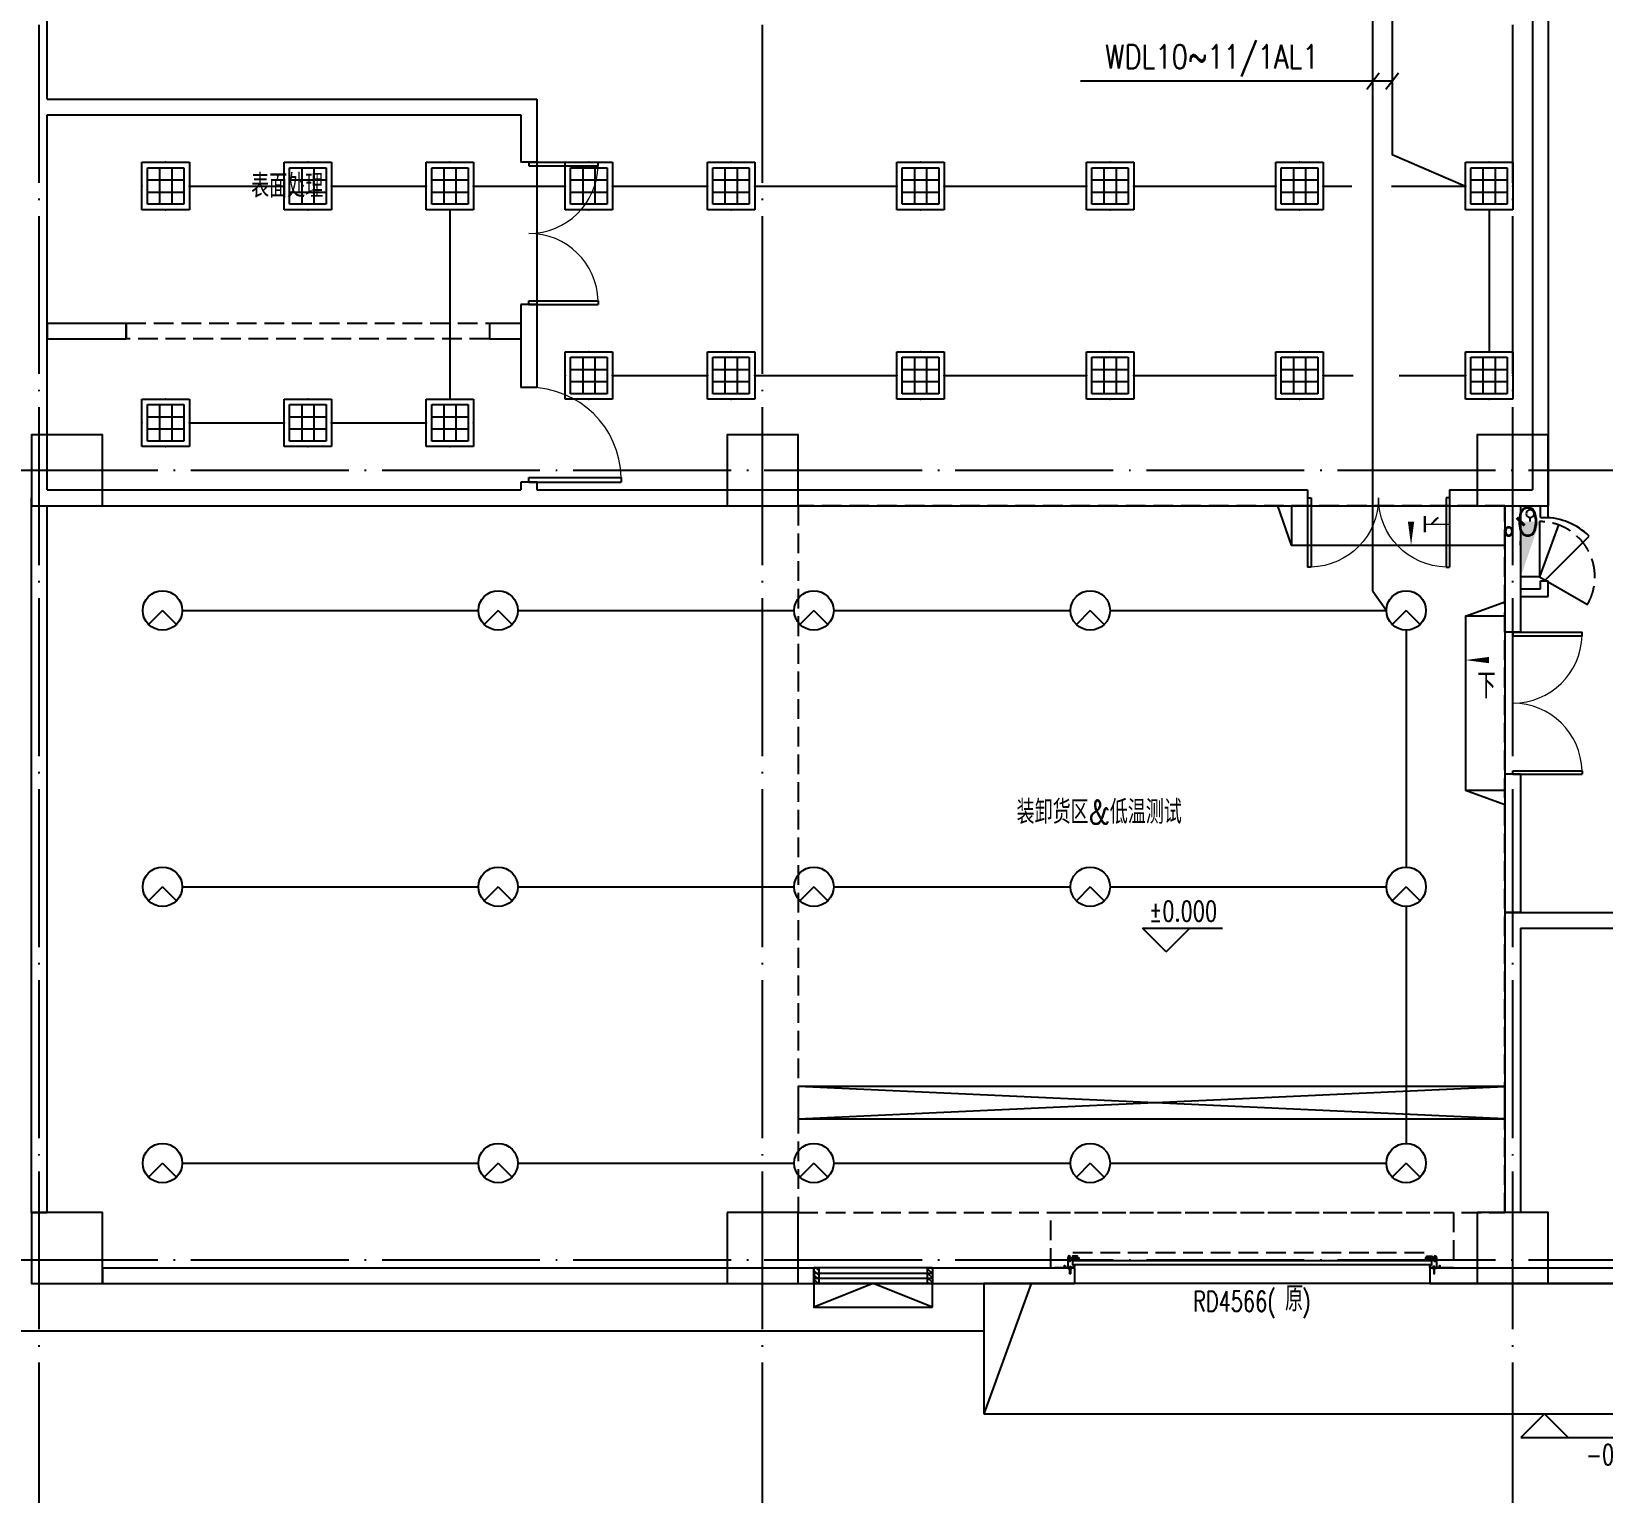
# Model space of a CAD drawing. Extents: x -621157 to 1764546, y -106808 to 741893.
# Drawn here: x 238240 to 258137, y -2948 to 15558 of the extents above; entities that cross this region are included whole.
import ezdxf
from ezdxf.enums import TextEntityAlignment as Align

# ---------------------------------------------------------------- set-up
doc = ezdxf.new("R2010")
doc.units = 0
doc.header["$LTSCALE"] = 1000
doc.header["$MEASUREMENT"] = 0
doc.linetypes.add('XREF-A-101-平面图_t3$0$DASH', pattern=[0.35, 0.25, -0.1])
doc.linetypes.add('XREF-A-101-平面图_t3$0$DOTE', pattern=[2.42, 2, -0.2, 0.02, -0.2])
for name, color, linetype in [('0-底图', 7, 'Continuous'), ('A-吊顶图及精装修区域', 7, 'Continuous'), ('EQUIP-照明', 3, 'Continuous'), ('SIG_TEXT', 2, 'Continuous'), ('TEL_TEXT', 7, 'Continuous'), ('WIRE-照明', 4, 'Continuous'), ('XREF-A-101-平面图_t3$0$A-COLUMN', 8, 'Continuous'), ('XREF-A-101-平面图_t3$0$A-DIM_ELEV', 8, 'Continuous'), ('XREF-A-101-平面图_t3$0$A-DOTE', 8, 'Continuous'), ('XREF-A-101-平面图_t3$0$A-GROUND', 8, 'Continuous'), ('XREF-A-101-平面图_t3$0$A-LEAD-AROW', 8, 'Continuous'), ('XREF-A-101-平面图_t3$0$A-ROOM-CH', 8, 'Continuous'), ('XREF-A-101-平面图_t3$0$A-SEE', 8, 'Continuous'), ('XREF-A-101-平面图_t3$0$A-WALL', 8, 'Continuous'), ('XREF-A-101-平面图_t3$0$A-WALL-FILL', 8, 'Continuous'), ('XREF-A-101-平面图_t3$0$A-WINDOW', 8, 'Continuous'), ('XREF-A-101-平面图_t3$0$A-开启符号', 8, 'Continuous'), ('XREF-A-101-平面图_t3$0$GROUND', 8, 'Continuous'), ('XREF-A-101-平面图_t3$0$I-WALL-GYPSUM', 8, 'Continuous'), ('XREF-A-101-平面图_t3$0$P-EQUIPMENT', 8, 'Continuous'), ('XREF-A-101-平面图_t3$0$win-kq', 8, 'Continuous'), ('XREF-A-101-平面图_t3$0$WINDOW_TEXT', 8, 'Continuous'), ('XREF-A-101-平面图_t3$0$水-尺寸', 8, 'Continuous'), ('设备-照明', 3, 'Continuous')]:
    doc.layers.add(name, color=color, linetype=linetype)
doc.styles.add('_TCH_LABEL', font='COMPLEX', dxfattribs={"bigfont": 'GBCBIG'})
doc.styles.add('_TEL_DIM', font='SIMPLEX', dxfattribs={"width": 0.8, "height": 3.5, "bigfont": 'HZTXT'})
doc.styles.add('DIM_FONT', font='ROMANS', dxfattribs={"width": 0.8, "bigfont": 'HZDXC'})
doc.styles.get("Standard").update_dxf_attribs({"font": 'romans.shx', "bigfont": 'HZDXC.SHX'})
doc.styles.add('XREF-A-101-平面图_t3$0$-HZDXCROMANS', font='ROMANS.shx', dxfattribs={"bigfont": 'HZDXC.shx'})
doc.styles.add('XREF-A-101-平面图_t3$0$A-STANDARD', font='SIMPLEX', dxfattribs={"bigfont": 'GBCBIG'})
doc.styles.add('XREF-A-101-平面图_t3$0$A-WIN-LABEL', font='SIMPLEX', dxfattribs={"bigfont": 'GBCBIG'})
doc.linetypes.add('Ground', pattern='A,0.75,-0.125,[135,sr.shx,S=0.1,R=0,X=-0.15,Y=0],0.125,-0.125', length=1.125)
doc.dimstyles.get("Standard").update_dxf_attribs({"dimscale": 100, "dimtxt": 3.5, "dimasz": 1, "dimexe": 2.5, "dimexo": 3, "dimgap": 1.5, "dimtad": 1, "dimdec": 0, "dimzin": 0, "dimdsep": 46, "dimtxsty": 'Standard', "dimblk": 'ARCHTICK', "dimcen": 0.09, "dimadec": 0, "dimazin": 0, "dimtfac": 1, "dimtdec": 0, "dimtix": 1, "dimtmove": 2, "dimatfit": 3, "dimfxl": 0, "dimtolj": 1, "dimtzin": 0, "dimarcsym": 0})

# ---------------------------------------------------------------- blocks, each defined once
blk = doc.blocks.new('XREF-A-101-平面图_t3$0$轴网')
at = {"layer": 'XREF-A-101-平面图_t3$0$A-DOTE', "linetype": 'XREF-A-101-平面图_t3$0$DOTE'}
for p, q in [((38340, -3300), (38340, 43300)), ((47500, -3300), (47500, 43300)), ((57000, -3300), (57000, 43300)), ((-3300, 10000), (69800, 10000)), ((-3300, 0), (69800, 0))]:
    blk.add_line(p, q, dxfattribs=at)
blk = doc.blocks.new('XREF-A-101-平面图_t3$0$ROOM')
at = {"layer": 'XREF-A-101-平面图_t3$0$A-ROOM-CH', "style": 'XREF-A-101-平面图_t3$0$-HZDXCROMANS', "width": 0.6}
for tag, p in [('中文房间名称', (0, -1000)), ('英文房间名称', (0, -1500))]:
    blk.add_attdef(tag, text='', height=300, dxfattribs=at).set_placement(p, align=Align.CENTER)
blk = doc.blocks.new('XREF-A-101-平面图_t3$0$柱网1F')
at = {"layer": 'XREF-A-101-平面图_t3$0$A-COLUMN'}
for points in [[(38240, -30450), (39140, -30450), (39140, -29550), (38240, -29550)], [(47050, -30450), (47950, -30450), (47950, -29550), (47050, -29550)], [(56550, -30450), (57450, -30450), (57450, -29550), (56550, -29550)], [(38240, -39400), (38240, -40300), (39140, -40300), (39140, -39400)], [(47050, -39400), (47050, -40300), (47950, -40300), (47950, -39400)], [(56550, -39400), (56550, -40300), (57450, -40300), (57450, -39400)]]:
    blk.add_lwpolyline(points, close=True, dxfattribs=at)
blk = doc.blocks.new('XREF-A-101-平面图_t3$0$TYHGDGV(28)')
at = {"color": 0, "linetype": 'XREF-A-101-平面图_t3$0$DASH', "extrusion": (0, 0, -1)}
blk.add_line((81729, 11046), (86274, 11046), dxfattribs=at)
at = {"layer": 'XREF-A-101-平面图_t3$0$win-kq'}
for p, q in [((81697, 11318), (81694, 11314)), ((81697, 11318), (81701, 11314)), ((86306, 11318), (86302, 11314)), ((86306, 11318), (86309, 11314)), ((81698, 11127), (81727, 11127)), ((81698, 11111), (81727, 11111)), ((81727, 11140), (81791, 11140)), ((81727, 11130), (81791, 11130)), ((81727, 11107), (81791, 11107)), ((86276, 11140), (86212, 11140)), ((86276, 11130), (86212, 11130)), ((86276, 11107), (86212, 11107)), ((86305, 11127), (86276, 11127)), ((86305, 11111), (86276, 11111))]:
    blk.add_line(p, q, dxfattribs=at)
at = {"layer": 'XREF-A-101-平面图_t3$0$win-kq', "linetype": 'XREF-A-101-平面图_t3$0$DASH'}
blk.add_line((86252, 11238), (86492, 11238), dxfattribs=at)
blk.add_lwpolyline([(81752, 11238), (81452, 11238), (81452, 10538), (86552, 10538), (86552, 11238), (86252, 11238)], dxfattribs=at)
at = {"layer": 'XREF-A-101-平面图_t3$0$win-kq'}
for points in [[(81634, 11210), (81634, 11221, 1), (81627, 11221), (81627, 11210), (81627, 11232, -0.414214), (81632, 11238), (81746, 11238, -0.414214), (81752, 11232), (81752, 11214), (81752, 11221, 1), (81741, 11221), (81741, 11214)], [(86369, 11210), (86369, 11221, -1), (86377, 11221), (86377, 11210), (86377, 11232, 0.414214), (86371, 11238), (86257, 11238, 0.414214), (86252, 11232), (86252, 11214), (86252, 11221, -1), (86262, 11221), (86262, 11214)]]:
    blk.add_lwpolyline(points, format="xyb", dxfattribs=at)
for points in [[(81699, 11101), (81693, 11092), (81686, 11088), (81684, 11088), (81676, 11092), (81668, 11115), (81668, 11156), (81698, 11156), (81698, 11146), (81698, 11156), (81668, 11156), (81668, 11238)], [(81720, 11248), (81673, 11238)], [(81720, 11238), (81673, 11248)], [(81694, 11314), (81694, 11238), (81701, 11238), (81701, 11314)], [(81727, 11203), (81727, 11200), (81731, 11197), (81731, 11152), (81727, 11150), (81727, 11146), (86276, 11146), (86276, 11150), (86272, 11152), (86272, 11197), (86276, 11200), (86276, 11203), (81727, 11203)], [(81791, 11146), (81791, 11090), (81727, 11090), (81727, 11146)], [(81746, 11221), (81746, 11212), (81752, 11212), (81752, 11205), (81741, 11205), (81741, 11212), (81746, 11212), (81746, 11221)], [(86212, 11146), (86212, 11090), (86276, 11090), (86276, 11146)], [(86257, 11221), (86257, 11212), (86252, 11212), (86252, 11205), (86262, 11205), (86262, 11212), (86257, 11212), (86257, 11221)], [(86331, 11248), (86283, 11238)], [(86331, 11238), (86283, 11248)], [(86309, 11314), (86309, 11238), (86302, 11238), (86302, 11314)], [(86304, 11101), (86310, 11092), (86317, 11088), (86320, 11088), (86327, 11092), (86336, 11115), (86336, 11156), (86306, 11156), (86306, 11146), (86306, 11156), (86336, 11156), (86336, 11238)], [(81678, 11106), (81674, 11106), (81674, 11131), (81678, 11131)], [(81692, 11107), (81698, 11107), (81698, 11130), (81692, 11130)], [(81791, 11111), (81806, 11111), (81806, 11127), (81791, 11127)], [(86212, 11111), (86198, 11111), (86198, 11127), (86212, 11127)], [(86311, 11107), (86305, 11107), (86305, 11130), (86311, 11130)], [(86326, 11106), (86329, 11106), (86329, 11131), (86326, 11131)]]:
    blk.add_lwpolyline(points, dxfattribs=at)
for points in [[(81720, 11248), (81720, 11238), (81673, 11238), (81673, 11248)], [(81677, 11233), (81718, 11233), (81718, 11238), (81677, 11238)], [(81687, 11233), (81709, 11233), (81709, 11230), (81687, 11230)], [(81688, 11223), (81707, 11223), (81707, 11230), (81688, 11230)], [(86283, 11248), (86283, 11238), (86331, 11238), (86331, 11248)], [(86326, 11233), (86285, 11233), (86285, 11238), (86326, 11238)], [(86317, 11233), (86295, 11233), (86295, 11230), (86317, 11230)], [(86315, 11223), (86296, 11223), (86296, 11230), (86315, 11230)]]:
    blk.add_lwpolyline(points, close=True, dxfattribs=at)
for points in [[(81678, 11098), (81678, 11139, -1), (81692, 11139), (81692, 11098, -1)], [(86326, 11098), (86326, 11139, 1), (86311, 11139), (86311, 11098, 1)]]:
    blk.add_lwpolyline(points, format="xyb", close=True, dxfattribs=at)
blk = doc.blocks.new('_ArchTick')
at = {"color": 0, "linetype": 'ByBlock', "const_width": 0.4}
blk.add_lwpolyline([(-0.5, -0.5), (0.5, 0.5)], dxfattribs=at)
blk = doc.blocks.new('*D25423')
at = {"layer": 'Defpoints', "color": 0}
blk.add_point((0, 0), dxfattribs=at)
blk.add_point((0, 0), dxfattribs=at)
blk.add_point((0, 0), dxfattribs=at)
blk.add_point((0, 0), dxfattribs=at)
at = {"layer": 'XREF-A-101-平面图_t3$0$水-尺寸', "color": 0, "linetype": 'ByBlock', "lineweight": -2}
blk.add_line((0, 300), (0, 250), dxfattribs=at)
blk.add_line((0, 300), (0, 250), dxfattribs=at)
blk.add_arc((0, 0), 0, 180, 180, dxfattribs=at)
at = {"layer": 'XREF-A-101-平面图_t3$0$水-尺寸', "color": 0, "linetype": 'ByBlock', "lineweight": -2, "xscale": 100, "yscale": 100, "zscale": 100}
for rotation in [90, 90.00000000000001]:
    blk.add_blockref('_ArchTick', (0, 0), dxfattribs=dict(at, rotation=rotation))
at = {"layer": 'XREF-A-101-平面图_t3$0$水-尺寸', "color": 0, "insert": (0, 0), "char_height": 350, "attachment_point": 5}
blk.add_mtext('\\A1;0%%d', dxfattribs=at)
blk = doc.blocks.new('XREF-A-101-平面图_t3$0$G$C869EB286')
at = {"layer": 'XREF-A-101-平面图_t3$0$A-WINDOW'}
h = blk.add_hatch(dxfattribs=at)
h.set_pattern_fill('ANSI31', color=256, scale=25)
h.set_pattern_definition([(45, (-143.957, -89940), (-28.0633, 28.0633), [])])
h.paths.add_polyline_path([(0, 60), (200, 60), (200, 0), (0, 0)])
blk.add_lwpolyline([(0, 60), (200, 60), (200, 0), (0, 0)], close=True, dxfattribs=at)
blk = doc.blocks.new('XREF-A-101-平面图_t3$0$DOOR2DLIB$SYSLIB$00000108')
at = {"color": 0}
for p, q in [((-0.5, 0), (-0.5, 0.4875)), ((-0.475, 0.4875), (-0.5, 0.4875)), ((-0.475, 0), (-0.475, 0.4875)), ((0.475, 0), (0.475, 0.4875)), ((0.475, 0.4875), (0.5, 0.4875)), ((0.5, 0), (0.5, 0.4875)), ((-0.5, 0), (-0.475, 0)), ((0.5, 0), (0.475, 0))]:
    blk.add_line(p, q, dxfattribs=at)
at = {"color": 0, "lineweight": 13}
for centre, start, end in [((-0.4875, 0), 0, 88.53072), ((0.4875, 0), 91.46928, 180)]:
    blk.add_arc(centre, 0.4875, start, end, dxfattribs=at)
blk = doc.blocks.new('XREF-A-101-平面图_t3$0$WINDOW2DLIB$SYSLIB$00000001')
at = {"color": 0}
for points in [[(-0.5, 0.5), (-0.5, -0.5)], [(-0.5, 0.5), (0.5, 0.5)], [(0.5, -0.5), (0.5, 0.5)], [(0.5, 0.167), (-0.5, 0.167)], [(0.5, -0.167), (-0.5, -0.167)], [(-0.5, -0.5), (0.5, -0.5)]]:
    blk.add_lwpolyline(points, dxfattribs=at)
blk = doc.blocks.new('XREF-A-101-平面图_t3$0$DOOR2DLIB$SYSLIB$00000107')
at = {"color": 0}
for p, q in [((0.45, 0.975), (0.5, 0.975)), ((0.45, 0), (0.45, 0.975)), ((0.5, 0), (0.5, 0.975)), ((0.5, 0), (0.45, 0))]:
    blk.add_line(p, q, dxfattribs=at)
at = {"color": 0, "lineweight": 13}
blk.add_arc((0.475, 0), 0.975, 91.4693, 180, dxfattribs=at)
blk = doc.blocks.new('XREF-A-101-平面图_t3$0$DOOR2DLIB$SYSLIB$00000101')
at = {"color": 0}
blk.add_line((0.5, 0), (-0.207, 0.707), dxfattribs=at)
blk.add_arc((0.5, 0), 1, 135, 180, dxfattribs=at)
blk = doc.blocks.new('HC002569125682')
at = {"layer": 'EQUIP-照明', "color": 0}
for q in [(-1.77, -1.77), (1.77, -1.77)]:
    blk.add_line((0, 0), q, dxfattribs=at)
blk.add_circle((0, 0), 2.5, dxfattribs=at)
at = {"color": 0, "width": 0.7}
blk.add_attdef('PSFHATT', (2.52, -2.5), '', height=0.025, dxfattribs=at)
at = {"layer": 'EQUIP-照明', "color": 0, "style": '_TCH_LABEL', "flags": 9}
blk.add_attdef('A', (0, 0), '', height=0.0001, dxfattribs=at)
blk = doc.blocks.new('$equip$00001153')
for p, q in [((-0.5, 0.5), (0.5, 0.5)), ((-0.5, -0.5), (-0.5, 0.5)), ((-0.385, 0.385), (0.385, 0.385)), ((-0.385, -0.385), (-0.385, 0.385)), ((-0.129, 0.385), (-0.129, -0.385)), ((0.128, 0.385), (0.128, -0.385)), ((0.385, 0.385), (0.385, -0.385)), ((0.5, 0.5), (0.5, -0.5)), ((-0.385, 0.128), (0.385, 0.128)), ((-0.385, -0.129), (0.385, -0.129)), ((0.5, -0.5), (-0.5, -0.5)), ((0.385, -0.385), (-0.385, -0.385))]:
    blk.add_line(p, q)
for p in [(0, 0.5), (-0.5, 0), (0.5, 0), (0, -0.5)]:
    blk.add_point(p)
at = {"layer": 'TEL_TEXT', "style": '_TEL_DIM', "flags": 1}
blk.add_attdef('A', text='', height=0.00002, dxfattribs=at).set_placement((0, 0), align=Align.MIDDLE_CENTER)
blk = doc.blocks.new('G$C47A28A43')
at = {"layer": 'EQUIP-照明', "xscale": 600.000000002794, "yscale": 600.0000000027358, "zscale": 600.0000000027285}
for p in [(39940, -26400), (41740, -26400), (43540, -26400), (45300, -26400), (47100, -26400), (49500, -26400), (51900, -26400), (54300, -26400), (56700, -26400), (45300, -28800), (47100, -28800), (49500, -28800), (51900, -28800), (54300, -28800), (56700, -28800), (39940, -29400), (41740, -29400), (43540, -29400)]:
    blk.add_blockref('$equip$00001153', p, dxfattribs=at)
blk = doc.blocks.new('XREF-A-101-平面图_t3$0$单出口消火栓新')
for p, q in [((-240, 700), (-846.2, 1050)), ((-479.4, 42.2), (-240, 700)), ((-240, 0), (-240, 700)), ((-240, 700), (0, 700))]:
    blk.add_line(p, q)
at = {"color": 0, "linetype": 'XREF-A-101-平面图_t3$0$DASH'}
blk.add_arc((-240, 700), 700, 150, 270, dxfattribs=at)
blk.add_solid([(-240, 0), (0, 0), (0, 700)])
at = {"layer": 'XREF-A-101-平面图_t3$0$水-尺寸', "linetype": 'ByBlock'}
dim = blk.add_angular_dim_3p(base=(0, 0), center=(0, 0), p1=(0, 0), p2=(0, 0), dimstyle='Standard', dxfattribs=at)
dim.commit()
dim.dimension.update_dxf_attribs({"geometry": '*D25423', "text_midpoint": (0, 0)})
blk = doc.blocks.new('*U25256')
at = {"layer": 'XREF-A-101-平面图_t3$0$P-EQUIPMENT', "color": 10}
blk.add_line((0, 120), (50, 120), dxfattribs=at)
at = {"layer": 'XREF-A-101-平面图_t3$0$P-EQUIPMENT'}
blk.add_circle((100, 120), 50, dxfattribs=at)
at = {"layer": 'XREF-A-101-平面图_t3$0$P-EQUIPMENT', "xscale": -1, "rotation": 90}
blk.add_blockref('XREF-A-101-平面图_t3$0$单出口消火栓新', (0, 0), dxfattribs=at)
blk = doc.blocks.new('XREF-A-101-平面图_t3$0$G$C156FCA62')
at = {"layer": 'XREF-A-101-平面图_t3$0$P-EQUIPMENT', "xscale": -1, "rotation": 270}
blk.add_blockref('*U25256', (57100, 9350), dxfattribs=at)
blk = doc.blocks.new('*U25374')
at = {"layer": 'XREF-A-101-平面图_t3$0$P-EQUIPMENT', "color": 10}
blk.add_line((0, 120), (50, 120), dxfattribs=at)
at = {"layer": 'XREF-A-101-平面图_t3$0$P-EQUIPMENT'}
blk.add_circle((100, 120), 50, dxfattribs=at)
at = {"layer": 'XREF-A-101-平面图_t3$0$P-EQUIPMENT', "xscale": -1, "rotation": 90}
blk.add_blockref('XREF-A-101-平面图_t3$0$单出口消火栓新', (0, 0), dxfattribs=at)
blk = doc.blocks.new('XREF-A-101-平面图_t3$0$G$C646F86AA')
at = {"layer": 'XREF-A-101-平面图_t3$0$P-EQUIPMENT', "xscale": -1, "rotation": 270}
blk.add_blockref('*U25374', (57100, 9350), dxfattribs=at)
blk = doc.blocks.new('XREF-A-101-平面图_t3')
at = {"layer": 'XREF-A-101-平面图_t3$0$A-DIM_ELEV'}
for p, q in [((252612, 3899), (252312, 4199)), ((252312, 4199), (253325, 4199)), ((252612, 3899), (252912, 4199)), ((257401, -1950), (257101, -2250)), ((257401, -1950), (257701, -2250)), ((257101, -2250), (258861, -2250))]:
    blk.add_line(p, q, dxfattribs=at)
at = {"layer": 'XREF-A-101-平面图_t3$0$A-GROUND'}
for points in [[(254200, 9050), (254025, 9550)], [(254200, 9550), (254200, 9050), (256900, 9050)], [(256400, 8150), (256900, 8333)], [(256900, 8150), (256400, 8150), (256400, 5950), (256900, 5950)], [(256400, 5950), (256900, 5767)], [(250900, -300), (250300, -1950)]]:
    blk.add_lwpolyline(points, dxfattribs=at)
blk.add_lwpolyline([(250300, -1950), (263200, -1950), (263200, -300), (250300, -300)], close=True, dxfattribs=at)
at = {"layer": 'XREF-A-101-平面图_t3$0$A-LEAD-AROW'}
for points in [[(255712, 9550, 0, 0, 0), (255712, 9050, 0, 80, 0), (255712, 9350, 0, 0, 0)], [(256900, 7596, 0, 0, 0), (256400, 7596, 0, 80, 0), (256700, 7596, 0, 0, 0)]]:
    blk.add_lwpolyline(points, format="xyseb", dxfattribs=at)
at = {"layer": 'XREF-A-101-平面图_t3$0$A-SEE', "linetype": 'XREF-A-101-平面图_t3$0$DASH'}
for points in [[(244040, 11663), (239440, 11663), (239440, 11863), (244040, 11863)], [(247950, 600), (256900, 600), (256900, 9550), (247950, 9550)]]:
    blk.add_lwpolyline(points, close=True, dxfattribs=at)
at = {"layer": 'XREF-A-101-平面图_t3$0$A-SEE'}
blk.add_lwpolyline([(247950, 1787), (256900, 1787), (256900, 2196), (247950, 2196)], close=True, dxfattribs=at)
for points in [[(247950, 1787), (256900, 2196)], [(256900, 1787), (247950, 2196)]]:
    blk.add_lwpolyline(points, dxfattribs=at)
at = {"layer": 'XREF-A-101-平面图_t3$0$A-WALL'}
for p, q in [((238440, 14700), (238440, 23950)), ((257450, 20450), (257450, 9550)), ((257250, 20250), (257250, 9750)), ((238440, 14700), (244640, 14700)), ((244640, 14700), (244640, 13900)), ((238440, 14500), (244440, 14500)), ((238440, 9750), (238440, 14500)), ((244440, 14500), (244440, 13900)), ((244440, 12100), (244440, 11050)), ((244640, 12100), (244640, 11050)), ((238440, 9750), (244440, 9750)), ((244440, 9850), (244440, 9750)), ((244640, 9850), (244640, 9750)), ((244640, 9750), (254400, 9750)), ((256200, 9750), (257000, 9750)), ((257000, 9750), (257250, 9750)), ((238240, 600), (238240, 9650)), ((238440, 600), (238440, 9550)), ((238440, 9550), (244540, 9550)), ((244540, 9550), (254400, 9550)), ((256200, 9550), (256900, 9550)), ((256900, 9550), (256900, 7950)), ((257100, 9550), (257100, 7950)), ((257100, 9550), (257450, 9550)), ((256900, 6150), (256900, 4400)), ((257100, 6150), (257100, 4400)), ((256900, 4400), (256900, 600)), ((257100, 4400), (256900, 4400)), ((256900, 4400), (258800, 4400)), ((257100, 4200), (257100, 600)), ((257100, 4200), (258800, 4200)), ((238240, 600), (238440, 600)), ((257100, 600), (256900, 600))]:
    blk.add_line(p, q, dxfattribs=at)
for points in [[(244640, 13900), (244440, 13900)], [(244640, 12100), (244440, 12100)], [(244640, 11050), (244440, 11050)], [(244640, 9850), (244440, 9850)], [(254400, 9750), (254400, 9550)], [(256200, 9750), (256200, 9550)], [(257100, 7950), (256900, 7950)], [(257100, 6150), (256900, 6150)]]:
    blk.add_lwpolyline(points, dxfattribs=at)
at = {"layer": 'XREF-A-101-平面图_t3$0$A-WALL-FILL', "color": 171}
for p, q in [((239140, -100), (248150, -100)), ((239140, -100), (239140, -300)), ((249650, -100), (251450, -100)), ((255950, -100), (258800, -100)), ((239140, -300), (248150, -300)), ((249650, -300), (251450, -300)), ((255950, -300), (258900, -300))]:
    blk.add_line(p, q, dxfattribs=at)
for points in [[(248150, -100), (248150, -300)], [(249650, -100), (249650, -300)], [(251450, -100), (251450, -300)], [(255950, -100), (255950, -300)]]:
    blk.add_lwpolyline(points, dxfattribs=at)
at = {"layer": 'XREF-A-101-平面图_t3$0$A-WINDOW'}
for p, q in [((244640, 13900), (244640, 12100)), ((254400, 9550), (256200, 9550)), ((256900, 7950), (256900, 6150)), ((251450, -100), (251450, -300)), ((255950, -100), (255950, -300))]:
    blk.add_line(p, q, dxfattribs=at)
at = {"layer": 'XREF-A-101-平面图_t3$0$A-开启符号', "linetype": 'Continuous'}
blk.add_lwpolyline([(249650, -600), (249650, -300), (248150, -300), (248150, -600)], close=True, dxfattribs=at)
blk.add_lwpolyline([(249650, -600), (248900, -300), (248150, -600)], dxfattribs=at)
at = {"layer": 'XREF-A-101-平面图_t3$0$GROUND'}
for p, q in [((239140, -300), (247050, -300)), ((247950, -300), (250300, -300)), ((250300, -300), (250300, -900)), ((236550, -900), (250300, -900))]:
    blk.add_line(p, q, dxfattribs=at)
at = {"layer": 'XREF-A-101-平面图_t3$0$I-WALL-GYPSUM'}
for p, q in [((238440, 11863), (239440, 11863)), ((238440, 11863), (238440, 11663)), ((239440, 11863), (239440, 11663)), ((244040, 11863), (244440, 11863)), ((244040, 11863), (244040, 11663)), ((244440, 11863), (244440, 11663)), ((238440, 11663), (239440, 11663)), ((244040, 11663), (244440, 11663)), ((257350, 9400), (257350, 9550)), ((257350, 9550), (257450, 9550)), ((257450, 9400), (257450, 9550)), ((257350, 8500), (257350, 8600)), ((257450, 8400), (257450, 8600)), ((257100, 8500), (257350, 8500)), ((257100, 8500), (257100, 8400)), ((257100, 8400), (257450, 8400))]:
    blk.add_line(p, q, dxfattribs=at)
for points in [[(257350, 9400), (257450, 9400)], [(257350, 8600), (257450, 8600)]]:
    blk.add_lwpolyline(points, dxfattribs=at)
for name in ['XREF-A-101-平面图_t3$0$G$C156FCA62', 'XREF-A-101-平面图_t3$0$G$C646F86AA', 'XREF-A-101-平面图_t3$0$G$C646F86AA']:
    blk.add_blockref(name, (200000, 0))
at = {"layer": 'XREF-A-101-平面图_t3$0$A-COLUMN'}
blk.add_blockref('XREF-A-101-平面图_t3$0$柱网1F', (200000, 40000), dxfattribs=at)
at = {"layer": 'XREF-A-101-平面图_t3$0$A-DOTE'}
blk.add_blockref('XREF-A-101-平面图_t3$0$轴网', (200000, 0), dxfattribs=at)
at = {"layer": 'XREF-A-101-平面图_t3$0$A-ROOM-CH'}
ref = blk.add_blockref('XREF-A-101-平面图_t3$0$ROOM', (241479, 14451), dxfattribs=at)
ref.add_attrib('中文房间名称', '表面处理', dxfattribs={"height": 300, "style": 'XREF-A-101-平面图_t3$0$-HZDXCROMANS', "width": 0.8}).set_placement((241479, 13451), align=Align.CENTER)
ref = blk.add_blockref('XREF-A-101-平面图_t3$0$ROOM', (251763, 6522), dxfattribs=at)
ref.add_attrib('中文房间名称', '装卸货区&低温测试', dxfattribs={"height": 300, "style": 'XREF-A-101-平面图_t3$0$-HZDXCROMANS', "width": 0.8}).set_placement((251763, 5522), align=Align.CENTER)
at = {"layer": 'XREF-A-101-平面图_t3$0$A-WINDOW'}
for name, p, xscale, yscale, zscale, rotation in [('XREF-A-101-平面图_t3$0$DOOR2DLIB$SYSLIB$00000108', (244540, 13000), 1800, 1800, 1800, 270.0000000000008), ('XREF-A-101-平面图_t3$0$DOOR2DLIB$SYSLIB$00000107', (244540, 10450), 1200, 1200, 1200, 270.0000000000008), ('XREF-A-101-平面图_t3$0$DOOR2DLIB$SYSLIB$00000101', (257400, 9000), -800, -800, -800, 90), ('XREF-A-101-平面图_t3$0$DOOR2DLIB$SYSLIB$00000108', (257000, 7050), 1800, 1800, 1800, 270.0000000000008)]:
    blk.add_blockref(name, p, dxfattribs=dict(at, xscale=xscale, yscale=yscale, zscale=zscale, rotation=rotation))
for name, p, xscale, yscale, zscale in [('XREF-A-101-平面图_t3$0$DOOR2DLIB$SYSLIB$00000108', (255300, 9650), 1800, -1800, 1800), ('XREF-A-101-平面图_t3$0$WINDOW2DLIB$SYSLIB$00000001', (248900, -200), -1500.000000000029, 200, -1500.000000000029)]:
    blk.add_blockref(name, p, dxfattribs=dict(at, xscale=xscale, yscale=yscale, zscale=zscale))
at = {"layer": 'XREF-A-101-平面图_t3$0$A-WINDOW', "xscale": -1, "rotation": 179.9999999999995}
blk.add_blockref('XREF-A-101-平面图_t3$0$TYHGDGV(28)', (169698, 11138), dxfattribs=at)
at = {"layer": 'XREF-A-101-平面图_t3$0$A-WINDOW', "rotation": 90}
for p in [(248210, -300), (249650, -300)]:
    blk.add_blockref('XREF-A-101-平面图_t3$0$G$C869EB286', p, dxfattribs=at)
at = {"layer": 'XREF-A-101-平面图_t3$0$A-DIM_ELEV', "color": 7, "style": 'XREF-A-101-平面图_t3$0$A-STANDARD', "width": 0.705882}
for s, p in [('%%P0.000', (252392, 4289)), ('-0.300', (257929, -2595))]:
    blk.add_text(s, height=255, dxfattribs=at).set_placement(p)
at = {"layer": 'XREF-A-101-平面图_t3$0$A-LEAD-AROW', "color": 7, "style": 'XREF-A-101-平面图_t3$0$A-STANDARD'}
blk.add_text('下', height=320, rotation=90, dxfattribs=at).set_placement((256196, 9203))
blk.add_text('下', height=320, dxfattribs=at).set_placement((256553, 7113))
at = {"layer": 'XREF-A-101-平面图_t3$0$WINDOW_TEXT', "style": 'XREF-A-101-平面图_t3$0$A-WIN-LABEL', "width": 0.705882}
for s, p in [('RD4566(', (252950, -653)), (')', (254330, -653))]:
    blk.add_text(s, height=255, dxfattribs=at).set_placement(p)
at = {"layer": 'XREF-A-101-平面图_t3$0$WINDOW_TEXT', "style": 'XREF-A-101-平面图_t3$0$A-WIN-LABEL'}
blk.add_text('原', height=320, dxfattribs=at).set_placement((254116, -653))

msp = doc.modelspace()

# ---------------------------------------------------------------- block references
at = {"layer": '0-底图'}
msp.add_blockref('XREF-A-101-平面图_t3', (0, 0), dxfattribs=at)

# ---------------------------------------------------------------- next in the draw order: linework, layer by layer
at = {"layer": 'SIG_TEXT', "color": 2}
msp.add_lwpolyline([(251526, 14930), (255472, 14930)], dxfattribs=at)
at = {"layer": 'SIG_TEXT', "linetype": 'Ground'}
for points in [[(255151, 14825), (255309, 15034)], [(255392, 14825), (255551, 15034)]]:
    msp.add_lwpolyline(points, dxfattribs=at)
at = {"layer": 'WIRE-照明'}
for points in [[(255230, 13868), (255230, 27454)], [(255472, 27454), (255472, 13998), (256400, 13600), (256400, 13600)], [(255230, 8467), (255230, 13868)], [(240240, 13600), (241440, 13600)], [(242040, 13600), (243240, 13600)], [(243840, 13600), (245000, 13600)], [(245600, 13600), (246800, 13600)], [(247400, 13600), (249200, 13600)], [(249800, 13600), (251600, 13600)], [(252200, 13600), (254000, 13600)], [(254600, 13600), (254964, 13600)], [(255464, 13600), (256400, 13600)], [(243540, 13300), (243540, 10900)], [(256700, 13300), (256700, 11500)], [(245600, 11200), (246800, 11200)], [(247400, 11200), (249200, 11200)], [(249800, 11200), (251600, 11200)], [(252200, 11200), (254000, 11200)], [(254600, 11200), (254980, 11200)], [(255560, 11200), (256400, 11200)], [(240240, 10600), (241440, 10600)], [(242040, 10600), (243240, 10600)], [(255230, 8467), (255400, 8225)], [(240150, 8225), (243900, 8225)], [(244400, 8225), (247900, 8225)], [(248400, 8225), (251400, 8225)], [(251900, 8225), (255400, 8225)], [(255650, 7975), (255650, 4975)], [(240150, 4725), (243900, 4725)], [(244400, 4725), (247900, 4725)], [(248400, 4725), (251400, 4725)], [(251900, 4725), (255400, 4725)], [(255650, 4475), (255650, 1475)], [(240150, 1225), (243900, 1225)], [(244400, 1225), (247900, 1225)], [(248400, 1225), (251400, 1225)], [(251900, 1225), (255400, 1225)]]:
    msp.add_lwpolyline(points, dxfattribs=at)

# ---------------------------------------------------------------- next in the draw order: block references
at = {"layer": 'A-吊顶图及精装修区域', "color": 2}
msp.add_blockref('G$C47A28A43', (200000, 40000), dxfattribs=at)
at = {"layer": '设备-照明', "xscale": 100, "yscale": 100, "zscale": 100}
for p in [(239900, 8225), (244150, 8225), (248150, 8225), (251650, 8225), (255650, 8225), (239900, 4725), (244150, 4725), (248150, 4725), (251650, 4725), (255650, 4725), (239900, 1225), (244150, 1225), (248150, 1225), (251650, 1225), (255650, 1225)]:
    msp.add_blockref('HC002569125682', p, dxfattribs=at)

# ---------------------------------------------------------------- next in the draw order: texts
at = {"layer": 'SIG_TEXT', "color": 2, "style": 'DIM_FONT', "width": 0.8}
msp.add_text('WDL10~11/1AL1', height=300, dxfattribs=at).set_placement((254542, 15088), align=Align.RIGHT)

doc.saveas('drawing.dxf')
